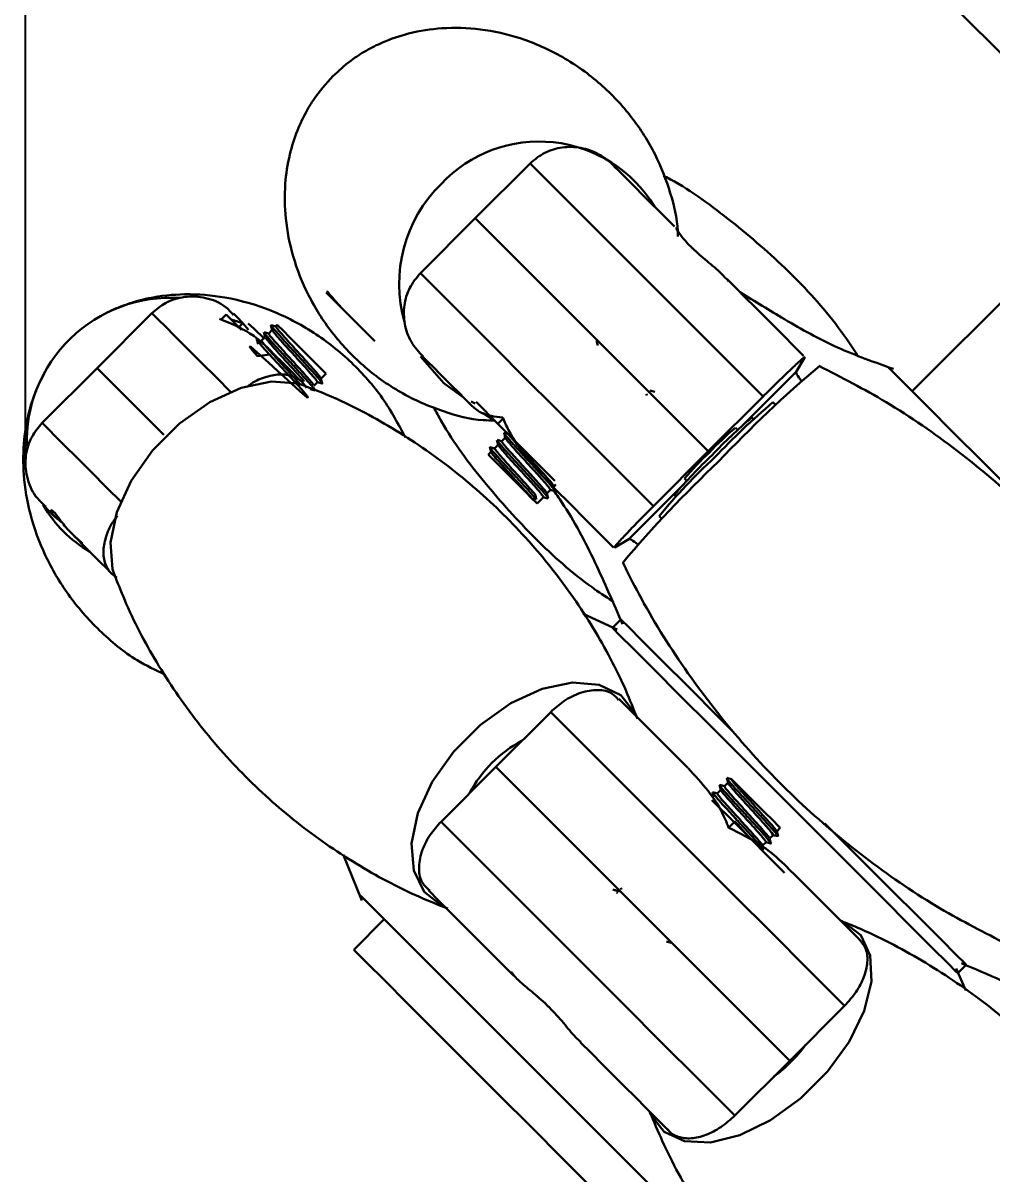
# Model space of a CAD drawing. Header units: millimetres. Extents: x 786 to 1380, y -734 to -314.
# Drawn here: x 1145.87 to 1162.74, y -470.93 to -450.9 of the extents above; entities that cross this region are included whole.
import ezdxf

# ---------------------------------------------------------------- set-up
doc = ezdxf.new("R2010")
doc.units = ezdxf.units.MM
doc.header["$PDSIZE"] = -1
doc.layers.add('粗实线层', color=7, linetype='Continuous', lineweight=15)
doc.dimstyles.new('ISO-25', dxfattribs={"dimtxt": 2.5, "dimasz": 2.5, "dimexe": 1.25, "dimexo": 0.625, "dimtad": 1, "dimtxsty": 'Standard', "dimcen": 2.5, "dimadec": 0, "dimazin": 0, "dimtfac": 1, "dimtmove": 0, "dimatfit": 3, "dimfxl": 1, "dimarcsym": 0})

# ---------------------------------------------------------------- blocks, each defined once
blk = doc.blocks.new('*D130')
at = {"color": 0, "lineweight": -2, "transparency": 16777216}
for p, q in [((1145.915, -458.612), (1145.915, -342.532)), ((1246.277, -506.307), (1246.277, -342.532)), ((1149.995, -344.532), (1242.197, -344.532))]:
    blk.add_line(p, q, dxfattribs=at)
at = {"color": 0, "transparency": 16777216}
for points in [[(1149.995, -343.852), (1149.995, -345.212), (1145.915, -344.532)], [(1242.197, -343.852), (1242.197, -345.212), (1246.277, -344.532)]]:
    blk.add_solid(points, dxfattribs=at)
at = {"layer": 'Defpoints', "color": 0, "transparency": 16777216}
for p in [(1246.277, -344.532), (1145.915, -458.612), (1246.277, -506.307)]:
    blk.add_point(p, dxfattribs=at)
at = {"color": 0, "transparency": 16777216, "insert": (1196.096, -340.966), "char_height": 3.5, "attachment_point": 5}
blk.add_mtext('200,72', dxfattribs=at)

msp = doc.modelspace()

# ---------------------------------------------------------------- linework, layer by layer
at = {"layer": '粗实线层', "color": 7, "linetype": 'Continuous', "lineweight": 30}
for p, q in [((1156.9151, -445.4542), (1173.1786, -461.7177)), ((1154.699, -453.3493), (1153.7442, -454.3041)), ((1153.7442, -454.3041), (1152.7894, -455.2589)), ((1164.1807, -454.4875), (1161.3522, -457.316)), ((1151.4285, -455.8775), (1151.9947, -456.4437)), ((1147.1594, -456.9117), (1148.1142, -455.9569)), ((1149.4092, -455.9795), (1149.3308, -456.0578)), ((1149.6775, -456.2478), (1149.4092, -455.9795)), ((1149.6995, -456.1281), (1149.4959, -456.0662)), ((1149.6995, -456.1281), (1149.6286, -456.1989)), ((1149.7948, -456.2444), (1149.6995, -456.1281)), ((1150.2104, -456.2482), (1150.1487, -456.3099)), ((1150.2977, -456.1609), (1150.2724, -456.1862)), ((1150.0866, -456.3719), (1150.0249, -456.4337)), ((1159.3311, -456.9764), (1159.4773, -456.7345)), ((1147.1594, -456.9117), (1146.2046, -457.8665)), ((1151.0598, -457.0958), (1151.1462, -457.0094)), ((1150.9361, -457.2196), (1150.9978, -457.1578)), ((1156.7324, -457.3899), (1156.7248, -457.3613)), ((1157.8018, -458.3617), (1158.7567, -457.4069)), ((1153.758, -457.4999), (1154.14, -457.8819)), ((1153.8822, -457.6961), (1154.0821, -457.8253)), ((1158.9789, -457.5589), (1158.9283, -457.5083)), ((1154.14, -457.8819), (1154.2304, -457.7916)), ((1154.14, -457.8819), (1155.1316, -458.8735)), ((1158.5905, -457.8069), (1158.5571, -457.7735)), ((1158.3137, -457.9897), (1158.2743, -457.9503)), ((1154.1437, -458.2488), (1154.0819, -458.3106)), ((1154.2674, -458.1251), (1154.2057, -458.1868)), ((1154.0199, -458.3725), (1153.9717, -458.4207)), ((1157.8018, -458.3617), (1156.847, -459.3166)), ((1157.8204, -458.3803), (1157.8018, -458.3617)), ((1157.3904, -458.8342), (1157.4298, -458.8736)), ((1154.9931, -459.0964), (1155.0549, -459.0347)), ((1155.1169, -458.9727), (1155.1472, -458.9424)), ((1154.8051, -459.1928), (1154.7324, -459.1814)), ((1154.8051, -459.1928), (1154.7936, -459.1202)), ((1154.8203, -459.2693), (1154.9311, -459.1584)), ((1157.2136, -459.117), (1157.247, -459.1504)), ((1156.9484, -459.4882), (1156.999, -459.5388)), ((1156.4165, -459.891), (1156.1745, -460.0372)), ((1156.2148, -461.4637), (1155.6234, -461.1893)), ((1156.2816, -461.2906), (1156.1345, -461.4377)), ((1154.1034, -463.8557), (1155.0582, -462.9009)), ((1154.1034, -463.8557), (1153.1486, -464.8105)), ((1158.1232, -464.0476), (1158.2068, -464.07)), ((1158.1232, -464.0476), (1158.1456, -464.1313)), ((1158.0204, -464.2562), (1157.9586, -464.3179)), ((1158.1449, -464.1316), (1158.0824, -464.1942)), ((1158.2504, -464.8207), (1157.8631, -464.4335)), ((1158.2504, -464.8207), (1158.1557, -464.9154)), ((1159.1298, -465.7001), (1158.2504, -464.8207)), ((1158.8698, -465.1038), (1158.9316, -465.042)), ((1158.9936, -464.98), (1159.0552, -464.9184)), ((1158.7333, -465.3037), (1158.7655, -465.3122)), ((1158.7461, -465.2275), (1158.8078, -465.1658)), ((1151.4475, -465.3785), (1151.7716, -466.1831)), ((1156.227, -466.0495), (1156.2009, -466.0426)), ((1156.281, -465.9626), (1156.2886, -465.9912)), ((1152.1599, -466.5083), (1151.6295, -467.0387)), ((1162.1449, -467.4481), (1162.292, -467.301)), ((1162.2877, -467.747), (1162.1188, -467.3678)), ((1159.2191, -468.9714), (1160.174, -468.0166)), ((1158.2643, -469.9263), (1159.2191, -468.9714))]:
    msp.add_line(p, q, dxfattribs=at)
at = {"layer": '粗实线层', "color": 8, "linetype": 'Continuous', "lineweight": 30}
for p, q in [((1159.3311, -456.9764), (1158.3913, -457.9162)), ((1157.3563, -458.9513), (1156.4165, -459.891))]:
    msp.add_line(p, q, dxfattribs=at)
at = {"layer": '粗实线层', "color": 7, "linetype": 'Continuous', "lineweight": 30, "flags": 128}
for points in [[(1158.7567, -457.4069), (1158.1666, -456.8168), (1157.5954, -456.2457), (1157.0457, -455.6959), (1156.5198, -455.17), (1156.02, -454.6703), (1155.5486, -454.1989), (1155.1076, -453.7579), (1154.699, -453.3493)], [(1157.2114, -454.4474), (1157.069, -454.305), (1156.9293, -454.1654), (1156.7925, -454.0285), (1156.6584, -453.8945), (1156.5273, -453.7633), (1156.3991, -453.6352), (1156.274, -453.51), (1156.1519, -453.3879)], [(1157.8018, -458.3617), (1157.2118, -457.7717), (1156.6406, -457.2005), (1156.0908, -456.6508), (1155.5649, -456.1248), (1155.0652, -455.6251), (1154.5938, -455.1537), (1154.1528, -454.7127), (1153.7442, -454.3041)], [(1157.8018, -458.3617), (1157.2118, -457.7717), (1156.6406, -457.2005), (1156.0908, -456.6508), (1155.5649, -456.1248), (1155.0652, -455.6251), (1154.5938, -455.1537), (1154.1528, -454.7127), (1153.7442, -454.3041)], [(1156.847, -459.3166), (1156.2569, -458.7265), (1155.6858, -458.1553), (1155.136, -457.6056), (1154.6101, -457.0797), (1154.1104, -456.5799), (1153.639, -456.1085), (1153.198, -455.6675), (1152.7894, -455.2589)], [(1159.4609, -456.6969), (1159.2882, -456.5242), (1159.1172, -456.3532), (1158.948, -456.184), (1158.7807, -456.0167), (1158.6153, -455.8513), (1158.4519, -455.6879), (1158.2906, -455.5266), (1158.1315, -455.3675)], [(1151.1462, -455.5952), (1151.1467, -455.5957), (1151.1874, -455.6364), (1151.2863, -455.7353), (1151.4285, -455.8775)], [(1149.6871, -456.1155), (1149.6593, -456.0878), (1149.6342, -456.0626), (1149.6117, -456.0401), (1149.5918, -456.0202), (1149.5745, -456.0029), (1149.5599, -455.9883), (1149.5478, -455.9763), (1149.5385, -455.9669)], [(1149.7884, -456.1377), (1149.8915, -456.2214), (1150.0777, -456.4031)], [(1151.1462, -457.0094), (1151.1438, -457.0071), (1151.0946, -456.9578), (1150.9887, -456.8519), (1150.8421, -456.7053), (1150.6773, -456.5405), (1150.5192, -456.3824), (1150.392, -456.2552), (1150.3151, -456.1783), (1150.2977, -456.1609)], [(1150.1632, -456.6747), (1149.9547, -456.7046), (1149.8634, -456.6), (1149.8199, -456.5432), (1149.8297, -456.5398), (1149.8924, -456.5891), (1150.0015, -456.685), (1150.1458, -456.816), (1150.3097, -456.9665), (1150.4755, -457.119), (1150.6249, -457.2552), (1150.7418, -457.3588), (1150.8139, -457.4176), (1150.8339, -457.4243), (1150.8003, -457.3774), (1150.7175, -457.2813), (1150.5956, -457.146), (1150.4489, -456.986), (1150.2952, -456.819), (1150.1525, -456.663), (1150.0376, -456.5348), (1149.9641, -456.448), (1149.9641, -456.448)], [(1150.7254, -457.1538), (1150.6458, -457.0742), (1150.5687, -456.9971), (1150.4942, -456.9227), (1150.4224, -456.8508), (1150.3532, -456.7816), (1150.2866, -456.715), (1150.2227, -456.6511), (1150.1615, -456.5899)], [(1153.5391, -457.4228), (1153.1952, -457.1776), (1152.7891, -456.7125)], [(1152.8164, -456.7002), (1152.9178, -456.8016), (1153.0214, -456.9052), (1153.1271, -457.0109), (1153.2349, -457.1187), (1153.3447, -457.2285), (1153.4566, -457.3403), (1153.5704, -457.4542), (1153.6862, -457.57)], [(1147.1594, -456.9117), (1147.195, -456.9473), (1147.2734, -457.0257), (1147.3941, -457.1464), (1147.5567, -457.309), (1147.7605, -457.5128), (1148.0046, -457.7569), (1148.2878, -458.0401), (1148.3227, -458.075)], [(1148.3227, -458.075), (1148.2878, -458.0401), (1148.0046, -457.7569), (1147.7605, -457.5128), (1147.5567, -457.309), (1147.3941, -457.1464), (1147.2734, -457.0257), (1147.195, -456.9473), (1147.1594, -456.9117)], [(1166.6768, -462.6405), (1166.6519, -462.6156), (1166.5115, -462.4753), (1166.2531, -462.2168), (1165.8878, -461.8515), (1165.4316, -461.3954), (1164.9046, -460.8684), (1164.3298, -460.2935), (1163.7321, -459.6958), (1163.1379, -459.1016), (1162.573, -458.5367), (1162.0621, -458.0259), (1161.6277, -457.5914), (1161.2885, -457.2522), (1161.0596, -457.0233), (1160.9508, -456.9145), (1160.9421, -456.9058)], [(1150.7776, -457.2196), (1150.6628, -457.1827), (1150.1951, -457.1449), (1149.6682, -457.2556), (1149.1212, -457.5069), (1148.5947, -457.8798), (1148.1275, -458.347), (1147.7546, -458.8735), (1147.5033, -459.4205), (1147.3925, -459.9474), (1147.4304, -460.415), (1147.4678, -460.5312)], [(1153.7406, -457.5265), (1153.7289, -457.5211), (1153.6718, -457.494)], [(1153.9717, -458.4207), (1153.9753, -458.4243), (1154.0284, -458.4774), (1154.1375, -458.5865), (1154.2859, -458.7349), (1154.4511, -458.9001), (1154.6078, -459.0568), (1154.7324, -459.1814)], [(1155.0668, -458.9506), (1155.1981, -459.0818), (1155.3306, -459.2144), (1155.4645, -459.3482), (1155.5996, -459.4834), (1155.7359, -459.6197), (1155.8734, -459.7572), (1156.0121, -459.8959), (1156.1519, -460.0357)], [(1146.2154, -459.2916), (1146.228, -459.3042), (1146.2449, -459.3211), (1146.2659, -459.3421), (1146.2911, -459.3673), (1146.3205, -459.3967), (1146.3541, -459.4303), (1146.3918, -459.468), (1146.4336, -459.5098)], [(1154.7324, -459.1814), (1154.8057, -459.2547), (1154.8203, -459.2693)], [(1146.762, -459.8382), (1146.8294, -459.9056), (1146.9005, -459.9767), (1146.9752, -460.0514), (1147.0536, -460.1298), (1147.1356, -460.2118), (1147.2211, -460.2973), (1147.3101, -460.3863), (1147.4026, -460.4788)], [(1158.2476, -463.2566), (1157.9909, -462.9999), (1157.4555, -462.4645), (1157.0001, -462.0091), (1156.6446, -461.6537), (1156.4047, -461.4137), (1156.2907, -461.2997), (1156.2816, -461.2906)], [(1156.1345, -461.4377), (1156.1436, -461.4468), (1156.2576, -461.5608), (1156.4976, -461.8007), (1156.853, -462.1562), (1157.3084, -462.6116), (1157.8438, -463.147), (1158.4359, -463.739), (1159.0587, -464.3619), (1159.685, -464.9882), (1160.2876, -465.5908), (1160.8399, -466.1431), (1161.318, -466.6212), (1161.7008, -467.004), (1161.9717, -467.2749), (1162.1189, -467.4221), (1162.1449, -467.4481)], [(1153.2575, -466.3202), (1153.172, -466.2829), (1152.8561, -466.0308), (1152.6724, -465.6571), (1152.6346, -465.1895), (1152.7454, -464.6626), (1152.9966, -464.1156), (1153.3696, -463.589), (1153.8367, -463.1219), (1154.3633, -462.7489), (1154.9103, -462.4977), (1155.4372, -462.3869), (1155.9048, -462.4247), (1156.2785, -462.6084), (1156.5306, -462.9243), (1156.5677, -463.0094)], [(1157.4444, -463.8728), (1157.2929, -463.7213), (1157.1417, -463.5701), (1156.991, -463.4194), (1156.8407, -463.2691), (1156.6909, -463.1193), (1156.5416, -462.97), (1156.3929, -462.8214), (1156.2449, -462.6733)], [(1155.0582, -462.9009), (1155.6838, -463.5264), (1156.3189, -464.1616), (1156.9609, -464.8035), (1157.6069, -465.4495), (1158.254, -466.0967), (1158.8995, -466.7421), (1159.5404, -467.383), (1160.174, -468.0166)], [(1154.1034, -463.8557), (1154.7289, -464.4812), (1155.3641, -465.1164), (1156.0061, -465.7584), (1156.6521, -466.4044), (1157.2992, -467.0515), (1157.9447, -467.6969), (1158.5856, -468.3379), (1159.2191, -468.9714)], [(1154.1034, -463.8557), (1154.7289, -464.4812), (1155.3641, -465.1164), (1156.0061, -465.7584), (1156.6521, -466.4044), (1157.2992, -467.0515), (1157.9447, -467.6969), (1158.5856, -468.3379), (1159.2191, -468.9714)], [(1159.0552, -464.9184), (1159.055, -464.9182), (1159.0184, -464.8816), (1158.9227, -464.7859), (1158.7827, -464.6459), (1158.6195, -464.4827), (1158.4581, -464.3213), (1158.3229, -464.1862), (1158.2347, -464.0979), (1158.2067, -464.0699)], [(1153.1486, -464.8105), (1153.7741, -465.4361), (1154.4093, -466.0712), (1155.0512, -466.7132), (1155.6972, -467.3592), (1156.3444, -468.0063), (1156.9898, -468.6518), (1157.6307, -469.2927), (1158.2643, -469.9263)], [(1162.292, -467.301), (1162.266, -467.275), (1162.1188, -467.1279), (1161.8479, -466.8569), (1161.4651, -466.4741), (1160.987, -465.996), (1160.4346, -465.4437), (1159.8321, -464.8411), (1159.828, -464.837)], [(1160.4381, -466.8665), (1160.2827, -466.7112), (1160.1269, -466.5553), (1159.9705, -466.3989), (1159.8137, -466.2421), (1159.6566, -466.085), (1159.4991, -465.9275), (1159.3413, -465.7697), (1159.1833, -465.6117)], [(1151.7497, -466.0982), (1151.7584, -466.1069), (1151.8672, -466.2157), (1152.0961, -466.4446), (1152.4353, -466.7838), (1152.8698, -467.2182), (1153.3806, -467.7291), (1153.9455, -468.294), (1154.5397, -468.8882)], [(1152.928, -466.0042), (1153.1115, -466.1877), (1153.296, -466.3721), (1153.4813, -466.5574), (1153.6673, -466.7435), (1153.8541, -466.9303), (1154.0415, -467.1177), (1154.2294, -467.3056), (1154.4178, -467.4939)], [(1160.1212, -466.5385), (1160.163, -466.5566), (1160.4585, -466.7884), (1160.6222, -467.1422), (1160.642, -467.5917), (1160.5163, -468.1037), (1160.2545, -468.6401), (1159.876, -469.1612), (1159.4089, -469.6283), (1158.8878, -470.0068), (1158.3514, -470.2686), (1157.8394, -470.3943), (1157.3899, -470.3745), (1157.0361, -470.2108), (1156.8043, -469.9153), (1156.7866, -469.8744)], [(1151.6295, -467.0387), (1151.6813, -467.0905), (1151.862, -467.2711), (1152.1625, -467.5717), (1152.5668, -467.9759), (1153.053, -468.4621), (1153.5949, -469.0041), (1154.1634, -469.5726), (1154.7277, -470.1369), (1155.2575, -470.6667), (1155.7241, -471.1333), (1156.1025, -471.5117), (1156.3722, -471.7814), (1156.5187, -471.9279), (1156.5439, -471.9531)], [(1155.5738, -468.65), (1155.7662, -468.8424), (1155.9584, -469.0346), (1156.1503, -469.2264), (1156.3417, -469.4179), (1156.5327, -469.6089), (1156.7231, -469.7992), (1156.9128, -469.989), (1157.1017, -470.1779)], [(1154.5397, -468.8882), (1155.1374, -469.4859), (1155.7122, -470.0607), (1156.2393, -470.5878), (1156.6954, -471.0439), (1157.0607, -471.4092), (1157.3192, -471.6676), (1157.4595, -471.808), (1157.4844, -471.8329)]]:
    msp.add_lwpolyline(points, dxfattribs=at)
at = {"layer": '粗实线层', "color": 8, "linetype": 'Continuous', "lineweight": 30, "flags": 128}
for points in [[(1148.1142, -455.9569), (1148.1498, -455.9925), (1148.2282, -456.0708), (1148.3489, -456.1916), (1148.5116, -456.3542), (1148.7154, -456.558), (1148.9594, -456.8021), (1149.2427, -457.0853), (1149.4831, -457.3258)], [(1146.2046, -457.8665), (1146.2402, -457.9021), (1146.3185, -457.9805), (1146.4393, -458.1012), (1146.6019, -458.2639), (1146.8057, -458.4677), (1147.0498, -458.7117), (1147.333, -458.995), (1147.5735, -459.2354)]]:
    msp.add_lwpolyline(points, dxfattribs=at)
at = {"layer": '粗实线层', "color": 7, "linetype": 'Continuous', "lineweight": 30}
for centre, radius, start, end in [((1154.8584, -455.3106), 2.3422, 31.15034, 136.86453), ((1154.8599, -455.4487), 2.4398, 134.52077, 195.76902), ((1148.4467, -458.1997), 2.5121, 86.46989, 181.80902), ((1173.9087, -473.5795), 21.9062, 130.29492, 136.64456), ((1166.5663, -466.5877), 11.8648, 130.07211, 136.83916), ((1164.276, -464.5001), 8.8291, 130.37058, 136.54078), ((1162.0377, -462.3768), 5.8101, 130.37105, 136.53968), ((1164.4105, -465.5938), 9.6416, 132.3794, 140.70933), ((1163.9421, -464.8376), 8.8316, 133.46014, 139.62852), ((1161.8188, -462.5994), 5.8127, 133.46148, 139.62733), ((1173.0169, -474.466), 21.9025, 133.35504, 139.70574), ((1148.1027, -458.2309), 2.1598, 209.82661, 240.17339), ((1155.5936, -465.3459), 2.2042, 117.96568, 152.03455), ((1157.5251, -467.2774), 2.427, 305.78307, 324.21693)]:
    msp.add_arc(centre, radius, start, end, dxfattribs=at)
for points, knots in [([(1157.2703, -454.6198), (1157.2701, -454.5891), (1157.2687, -454.3302), (1157.1476, -453.8439), (1156.8911, -453.1706), (1156.4797, -452.5258), (1155.9385, -451.9488), (1155.2818, -451.4782), (1154.5689, -451.159), (1153.8548, -450.9969), (1153.1999, -450.9748), (1152.6275, -451.0624), (1152.184, -451.2106), (1151.8469, -451.3794), (1151.5514, -451.5679), (1151.3689, -451.735), (1151.2678, -451.8277)], [0, 0, 0, 0, 0.0113428, 0.095612, 0.1876848, 0.2851789, 0.3861787, 0.4891797, 0.5925717, 0.682263, 0.7645891, 0.8346213, 0.8895401, 0.9243566, 0.9580552, 1, 1, 1, 1]), ([(1151.2678, -451.8277), (1151.149, -451.9604), (1150.9786, -452.1507), (1150.7821, -452.4751), (1150.6299, -452.7953), (1150.4966, -453.2264), (1150.4198, -453.7412), (1150.4311, -454.3388), (1150.5603, -454.9928), (1150.8268, -455.6644), (1151.2352, -456.3098), (1151.7773, -456.886), (1152.4334, -457.3593), (1153.148, -457.6688), (1153.7075, -457.821), (1154.0162, -457.8245), (1154.0821, -457.8253)], [0, 0, 0, 0, 0.0542191, 0.0777174, 0.1204416, 0.1706144, 0.2327398, 0.3065268, 0.3905803, 0.4824176, 0.5796624, 0.6804042, 0.7831416, 0.8862694, 0.975732, 1, 1, 1, 1]), ([(1154.699, -453.3493), (1154.7819, -453.2809), (1154.9477, -453.1443), (1155.2626, -453.0548), (1155.5913, -453.062), (1155.9115, -453.1804), (1156.1089, -453.329), (1156.1892, -453.4307), (1156.1959, -453.4392)], [0, 0, 0, 0, 0.1858027, 0.3714309, 0.56192628, 0.76429216, 0.98036756, 1, 1, 1, 1]), ([(1160.4021, -456.6873), (1160.2759, -456.5024), (1159.9047, -455.9586), (1159.1492, -455.1503), (1158.1589, -454.3028), (1157.435, -453.7744), (1157.0376, -453.5724), (1157.0202, -453.5635)], [0, 0, 0, 0, 0.1450216, 0.4264052, 0.7076385, 0.9872024, 1, 1, 1, 1]), ([(1158.1514, -455.4002), (1158.1125, -455.3563), (1158.0013, -455.2308), (1157.7665, -455.0446), (1157.5899, -454.8895), (1157.437, -454.7396), (1157.3186, -454.6046), (1157.2455, -454.4765), (1157.2342, -454.4792), (1157.2302, -454.4802)], [0, 0, 0, 0, 0.0960181, 0.2743267, 0.4699527, 0.5027088, 0.6971831, 0.8914485, 1, 1, 1, 1]), ([(1152.7894, -455.2589), (1152.7211, -455.3418), (1152.5845, -455.5075), (1152.4946, -455.8228), (1152.5034, -456.1497), (1152.612, -456.4684), (1152.7621, -456.6324), (1152.8366, -456.7137)], [0, 0, 0, 0, 0.1928552, 0.3855259, 0.5832528, 0.7932964, 1, 1, 1, 1]), ([(1152.5297, -458.1222), (1152.4049, -457.8895), (1152.15, -457.4144), (1151.6028, -456.7972), (1150.9473, -456.2752), (1150.2002, -455.8879), (1149.4362, -455.6676), (1148.7174, -455.6078), (1148.1182, -455.6683), (1147.6504, -455.8049), (1147.3581, -455.9283), (1147.2213, -456.0125), (1147.1893, -456.0322)], [0, 0, 0, 0, 0.1258773, 0.2570761, 0.3904952, 0.5242741, 0.6568669, 0.7682713, 0.8653467, 0.9361131, 0.9850606, 1, 1, 1, 1]), ([(1149.5383, -455.9897), (1149.4913, -455.938), (1149.3611, -455.7948), (1149.0581, -455.6747), (1148.6942, -455.6523), (1148.3588, -455.7524), (1148.1912, -455.8925), (1148.1142, -455.9569)], [0, 0, 0, 0, 0.1347764, 0.3730678, 0.6033871, 0.8178748, 1, 1, 1, 1]), ([(1151.1719, -455.5761), (1151.1715, -455.576), (1151.1659, -455.5751), (1151.2001, -455.6185), (1151.2739, -455.7055), (1151.361, -455.8028), (1151.4158, -455.8634), (1151.4285, -455.8775)], [0, 0, 0, 0, 0.01959, 0.3163892, 0.6131921, 0.9099857, 1, 1, 1, 1]), ([(1161.027, -456.9277), (1160.6972, -456.8115), (1160.038, -456.579), (1159.1653, -456.092), (1158.6145, -455.7529), (1158.3605, -455.5966)], [0, 0, 0, 0, 0.3504088, 0.7004966, 1, 1, 1, 1]), ([(1149.2947, -456.0547), (1149.5028, -456.1412), (1149.8448, -456.2833), (1150.1002, -456.5316), (1150.2002, -456.6288)], [0, 0, 0, 0, 0.6086163, 1, 1, 1, 1]), ([(1150.0648, -456.2901), (1150.0686, -456.3043), (1150.0762, -456.3326), (1150.0837, -456.361), (1150.0875, -456.3751)], [0, 0, 0, 0, 0.5000945, 1, 1, 1, 1]), ([(1150.1494, -456.3091), (1150.1361, -456.3056), (1150.1086, -456.2983), (1150.0811, -456.2909), (1150.0669, -456.2871)], [0, 0, 0, 0, 0.48485, 1, 1, 1, 1]), ([(1151.0738, -457.1754), (1151.0768, -457.1773), (1151.0919, -457.1869), (1151.0653, -457.1503), (1150.9944, -457.0661), (1150.8767, -456.935), (1150.7314, -456.7765), (1150.5745, -456.6062), (1150.425, -456.4435), (1150.2997, -456.3048), (1150.2168, -456.2086), (1150.1805, -456.1612), (1150.1941, -456.1682), (1150.1988, -456.1705)], [0, 0, 0, 0, 0.0255526, 0.1279017, 0.2302781, 0.3327296, 0.4353008, 0.5379215, 0.6404166, 0.7428223, 0.8451779, 0.9475321, 1, 1, 1, 1]), ([(1150.1883, -456.1654), (1150.1921, -456.1795), (1150.1997, -456.2079), (1150.2072, -456.2362), (1150.211, -456.2504)], [0, 0, 0, 0, 0.50007412, 1, 1, 1, 1]), ([(1150.2732, -456.1854), (1150.2601, -456.1819), (1150.2329, -456.1747), (1150.2056, -456.1674), (1150.1914, -456.1636)], [0, 0, 0, 0, 0.4797663, 1, 1, 1, 1]), ([(1150.9918, -457.1518), (1150.9941, -457.1518), (1151.0009, -457.152), (1150.9601, -457.1002), (1150.8781, -457.0048), (1150.7878, -456.9043), (1150.6896, -456.7959), (1150.5835, -456.6796), (1150.4486, -456.5314), (1150.3311, -456.4006), (1150.2497, -456.3059), (1150.2098, -456.2558), (1150.2147, -456.255), (1150.2158, -456.2548)], [0, 0, 0, 0, 0.054814, 0.164744, 0.2746733, 0.3846025, 0.4179467, 0.5278743, 0.6378043, 0.7477339, 0.8576633, 0.9675947, 1, 1, 1, 1]), ([(1151.0547, -457.0889), (1151.0556, -457.0887), (1151.0602, -457.0877), (1151.0205, -457.0381), (1150.9395, -456.9438), (1150.849, -456.843), (1150.7508, -456.7347), (1150.6448, -456.6184), (1150.5098, -456.4702), (1150.3925, -456.3396), (1150.3102, -456.244), (1150.2694, -456.192), (1150.2762, -456.1922), (1150.2784, -456.1922)], [0, 0, 0, 0, 0.027517, 0.1379687, 0.2484207, 0.358873, 0.3923695, 0.5028195, 0.6132695, 0.7237225, 0.8341731, 0.9446241, 1, 1, 1, 1]), ([(1149.9447, -456.4175), (1149.9429, -456.415), (1149.9384, -456.4087), (1149.9446, -456.4132), (1149.9484, -456.4159)], [0, 0, 0, 0, 0.40067648, 1, 1, 1, 1]), ([(1149.9409, -456.4134), (1149.9447, -456.4275), (1149.9523, -456.4558), (1149.9598, -456.4841), (1149.9636, -456.4983)], [0, 0, 0, 0, 0.5000475, 1, 1, 1, 1]), ([(1150.7067, -457.2092), (1150.7019, -457.2036), (1150.6712, -457.1676), (1150.5803, -457.0671), (1150.4484, -456.9218), (1150.3098, -456.7699), (1150.1845, -456.6314), (1150.088, -456.5216), (1150.0291, -456.45), (1150.0282, -456.4408), (1150.0277, -456.4365)], [0, 0, 0, 0, 0.026169, 0.1680348, 0.3098998, 0.4517648, 0.5936296, 0.7354981, 0.8773637, 1, 1, 1, 1]), ([(1150.9513, -457.2951), (1150.9522, -457.294), (1150.9553, -457.2905), (1150.9027, -457.227), (1150.8034, -457.1144), (1150.6667, -456.9645), (1150.5126, -456.797), (1150.3582, -456.6294), (1150.221, -456.4789), (1150.1212, -456.3658), (1150.0685, -456.3023), (1150.0709, -456.2984), (1150.0716, -456.2973)], [0, 0, 0, 0, 0.052173, 0.1648295, 0.2773724, 0.3898503, 0.5023133, 0.6148155, 0.7274089, 0.8401388, 0.9528797, 1, 1, 1, 1]), ([(1150.7673, -457.1445), (1150.7612, -457.1375), (1150.7287, -457.0994), (1150.6636, -457.0275), (1150.5661, -456.9199), (1150.4597, -456.8033), (1150.3249, -456.6552), (1150.2073, -456.5243), (1150.1262, -456.4299), (1150.0865, -456.3803), (1150.0909, -456.3792), (1150.0917, -456.379)], [0, 0, 0, 0, 0.03380867, 0.18152604, 0.22633255, 0.3740452, 0.52176271, 0.66948021, 0.81720071, 0.96491846, 1, 1, 1, 1]), ([(1150.9301, -457.2125), (1150.9298, -457.2094), (1150.929, -457.2013), (1150.8741, -457.1347), (1150.7802, -457.0277), (1150.6572, -456.8915), (1150.5211, -456.7423), (1150.386, -456.5939), (1150.2688, -456.4633), (1150.1865, -456.3677), (1150.1456, -456.3158), (1150.1524, -456.3159), (1150.1547, -456.316)], [0, 0, 0, 0, 0.06995469, 0.17978658, 0.28961838, 0.39577639, 0.50560978, 0.61544077, 0.72527429, 0.83510553, 0.94493693, 1, 1, 1, 1]), ([(1155.8544, -456.435), (1155.8582, -456.4492), (1155.8658, -456.4776), (1155.8734, -456.5059), (1155.8771, -456.5201)], [0, 0, 0, 0, 0.5000964, 1, 1, 1, 1]), ([(1159.4773, -456.7345), (1159.4806, -456.7261), (1159.4874, -456.7093), (1159.3807, -456.8018), (1159.2025, -456.969), (1158.9819, -457.1829), (1158.8275, -457.3364), (1158.7567, -457.4069)], [0, 0, 0, 0, 0.215775, 0.4317613, 0.6405165, 0.8349276, 1, 1, 1, 1]), ([(1166.3492, -463.4856), (1166.2583, -463.3032), (1165.9401, -462.6645), (1165.2906, -461.6249), (1164.3596, -460.4144), (1163.3083, -459.3134), (1162.1533, -458.3368), (1160.9621, -457.5087), (1160.1228, -457.0768), (1159.7291, -456.8742)], [0, 0, 0, 0, 0.0641841, 0.2246632, 0.3849908, 0.5444277, 0.7029904, 0.8606941, 1, 1, 1, 1]), ([(1146.2602, -456.9723), (1146.2091, -457.0691), (1146.0893, -457.2958), (1145.962, -457.6926), (1145.8726, -458.1972), (1145.8697, -458.8041), (1145.9858, -459.4837), (1146.244, -460.1909), (1146.6473, -460.8792), (1147.1904, -461.4977), (1147.762, -461.9719), (1148.1775, -462.1702), (1148.3407, -462.248)], [0, 0, 0, 0, 0.0453558, 0.1062267, 0.1854901, 0.2826945, 0.3945628, 0.5165423, 0.6451206, 0.7778209, 0.9127652, 1, 1, 1, 1]), ([(1149.794, -457.2202), (1149.7992, -457.2159), (1149.8861, -457.1447), (1150.0798, -457.0668), (1150.3451, -457.0081), (1150.5874, -457.0467), (1150.7339, -457.1463), (1150.7901, -457.2322), (1150.8044, -457.254)], [0, 0, 0, 0, 0.0135574, 0.22441, 0.4407965, 0.6706606, 0.9161013, 1, 1, 1, 1]), ([(1151.0817, -457.1779), (1151.0779, -457.1637), (1151.0704, -457.1354), (1151.0628, -457.107), (1151.059, -457.0928)], [0, 0, 0, 0, 0.5000546, 1, 1, 1, 1]), ([(1159.4252, -457.1387), (1159.3927, -457.0961), (1159.3308, -457.0148), (1159.331, -456.9888), (1159.3311, -456.9764)], [0, 0, 0, 0, 0.5238293, 1, 1, 1, 1]), ([(1156.5678, -463.0213), (1156.5025, -462.8546), (1156.291, -462.3145), (1155.8148, -461.4233), (1155.1006, -460.3892), (1154.25, -459.4403), (1153.2894, -458.6021), (1152.2441, -457.9007), (1151.3878, -457.459), (1150.8891, -457.2661), (1150.7659, -457.2185)], [0, 0, 0, 0, 0.0651017, 0.21095, 0.3589039, 0.507959, 0.6570902, 0.8053737, 0.9519146, 1, 1, 1, 1]), ([(1150.8733, -457.2823), (1150.8864, -457.2858), (1150.9136, -457.2931), (1150.9409, -457.3003), (1150.955, -457.3041)], [0, 0, 0, 0, 0.4800469, 1, 1, 1, 1]), ([(1150.997, -457.1586), (1151.0103, -457.1621), (1151.0378, -457.1694), (1151.0652, -457.1768), (1151.0794, -457.1806)], [0, 0, 0, 0, 0.48364115, 1, 1, 1, 1]), ([(1156.7865, -457.3031), (1156.7997, -457.3066), (1156.827, -457.3138), (1156.8544, -457.3211), (1156.8685, -457.3249)], [0, 0, 0, 0, 0.4821128, 1, 1, 1, 1]), ([(1153.0202, -457.5885), (1153.0657, -457.6745), (1153.3111, -458.1386), (1153.8958, -458.9193), (1154.7717, -459.8868), (1155.5296, -460.573), (1156.0095, -460.8876), (1156.1267, -460.9645)], [0, 0, 0, 0, 0.0638594, 0.3445283, 0.6267237, 0.9087681, 1, 1, 1, 1]), ([(1154.2224, -457.7747), (1154.0839, -457.7578), (1153.8565, -457.7302), (1153.7202, -457.601), (1153.6669, -457.5505)], [0, 0, 0, 0, 0.6088206, 1, 1, 1, 1]), ([(1146.2704, -459.3241), (1146.2066, -459.2669), (1146.0506, -459.127), (1145.9218, -458.8109), (1145.9002, -458.4464), (1146.0001, -458.1111), (1146.1402, -457.9435), (1146.2046, -457.8665)], [0, 0, 0, 0, 0.1603534, 0.3916019, 0.6151108, 0.8232602, 1, 1, 1, 1]), ([(1155.0685, -458.9521), (1154.7892, -458.6526), (1154.4539, -458.293), (1154.2556, -457.8488), (1154.2224, -457.7746)], [0, 0, 0, 0, 0.8329059, 1, 1, 1, 1]), ([(1154.2455, -458.0428), (1154.2493, -458.057), (1154.2568, -458.0853), (1154.2644, -458.1137), (1154.2682, -458.1279)], [0, 0, 0, 0, 0.5000713, 1, 1, 1, 1]), ([(1154.254, -458.0457), (1154.25, -458.0451), (1154.2409, -458.0437), (1154.2897, -458.1047), (1154.3842, -458.2124), (1154.5168, -458.3584), (1154.6698, -458.5246), (1154.8255, -458.6936), (1154.966, -458.8475), (1155.0717, -458.9665), (1155.1317, -459.038), (1155.1321, -459.0454), (1155.1322, -459.0481)], [0, 0, 0, 0, 0.079606, 0.1866239, 0.2936374, 0.4006956, 0.5078484, 0.6151327, 0.7223852, 0.8295115, 0.9365558, 1, 1, 1, 1]), ([(1154.3168, -458.0587), (1154.3081, -458.0564), (1154.2853, -458.0503), (1154.2624, -458.0442), (1154.2482, -458.0404)], [0, 0, 0, 0, 0.3796869, 1, 1, 1, 1]), ([(1154.3404, -458.0823), (1154.3425, -458.0863), (1154.3492, -458.0994), (1154.4098, -458.1708), (1154.5115, -458.2859), (1154.641, -458.4287), (1154.7795, -458.5805), (1154.9113, -458.7256), (1154.9958, -458.8202), (1155.0614, -458.896), (1155.1068, -458.9505), (1155.1102, -458.9615), (1155.1116, -458.9662)], [0, 0, 0, 0, 0.0517051, 0.1697927, 0.2878775, 0.4059637, 0.5240485, 0.6421352, 0.7602237, 0.7960401, 0.9141236, 1, 1, 1, 1]), ([(1154.0007, -458.293), (1154, -458.2927), (1153.9925, -458.2902), (1154.0298, -458.3369), (1154.1119, -458.4322), (1154.2386, -458.5722), (1154.3884, -458.7353), (1154.5445, -458.9047), (1154.6952, -459.0691), (1154.7677, -459.1507), (1154.8051, -459.1928)], [0, 0, 0, 0, 0.0156484, 0.1548752, 0.2940361, 0.4331943, 0.5724189, 0.7117707, 0.8512964, 1, 1, 1, 1]), ([(1153.9979, -458.2898), (1154.0017, -458.304), (1154.0092, -458.3323), (1154.0168, -458.3606), (1154.0205, -458.3748)], [0, 0, 0, 0, 0.500039, 1, 1, 1, 1]), ([(1154.0827, -458.3098), (1154.0696, -458.3063), (1154.0423, -458.299), (1154.015, -458.2917), (1154.0009, -458.2879)], [0, 0, 0, 0, 0.4810733, 1, 1, 1, 1]), ([(1154.1219, -458.1672), (1154.1257, -458.1813), (1154.1333, -458.2097), (1154.1408, -458.238), (1154.1446, -458.2522)], [0, 0, 0, 0, 0.5000811, 1, 1, 1, 1]), ([(1154.2065, -458.186), (1154.193, -458.1824), (1154.1654, -458.1751), (1154.1378, -458.1677), (1154.1236, -458.1639)], [0, 0, 0, 0, 0.4870678, 1, 1, 1, 1]), ([(1154.1282, -458.1738), (1154.1295, -458.178), (1154.1328, -458.1887), (1154.1986, -458.2662), (1154.3089, -458.3899), (1154.4519, -458.5462), (1154.608, -458.7156), (1154.7592, -458.8801), (1154.8892, -459.0234), (1154.9768, -459.1242), (1155.0182, -459.1754), (1155.0117, -459.1742), (1155.0106, -459.174)], [0, 0, 0, 0, 0.0736925, 0.1866996, 0.2997194, 0.4125978, 0.5253858, 0.6381267, 0.7508763, 0.8636871, 0.976609, 1, 1, 1, 1]), ([(1154.1481, -458.2551), (1154.1512, -458.2617), (1154.158, -458.2765), (1154.224, -458.355), (1154.3268, -458.4711), (1154.456, -458.6136), (1154.5946, -458.7655), (1154.7264, -458.9106), (1154.8108, -459.0052), (1154.8765, -459.0811), (1154.9253, -459.1398), (1154.9283, -459.1514), (1154.9298, -459.1571)], [0, 0, 0, 0, 0.0887009, 0.1992415, 0.3097843, 0.4203249, 0.5308675, 0.6414075, 0.7519501, 0.7854724, 0.8960143, 1, 1, 1, 1]), ([(1154.207, -458.1881), (1154.2064, -458.1878), (1154.1962, -458.1823), (1154.2212, -458.2164), (1154.2834, -458.2919), (1154.3885, -458.4103), (1154.5171, -458.5522), (1154.6558, -458.7043), (1154.7876, -458.8493), (1154.872, -458.944), (1154.9376, -459.0198), (1154.9832, -459.0744), (1154.9866, -459.0854), (1154.988, -459.0901)], [0, 0, 0, 0, 0.00651464, 0.11645828, 0.22640326, 0.3363483, 0.44628908, 0.55623288, 0.66617567, 0.77611887, 0.80946675, 0.9194085, 1, 1, 1, 1]), ([(1154.274, -458.1332), (1154.2734, -458.1347), (1154.2716, -458.1393), (1154.3196, -458.1982), (1154.4091, -458.301), (1154.5311, -458.4364), (1154.668, -458.5866), (1154.8041, -458.736), (1154.9239, -458.8691), (1155.0104, -458.9689), (1155.056, -459.026), (1155.051, -459.0281), (1155.0491, -459.0289)], [0, 0, 0, 0, 0.0508168, 0.1611244, 0.2714309, 0.3817349, 0.4920414, 0.6023464, 0.712654, 0.8229603, 0.9332671, 1, 1, 1, 1]), ([(1154.0231, -458.3767), (1154.0263, -458.3837), (1154.0331, -458.3989), (1154.1001, -458.4786), (1154.2031, -458.5948), (1154.3322, -458.7373), (1154.4709, -458.8892), (1154.6025, -459.0341), (1154.6875, -459.1294), (1154.7239, -459.1716), (1154.7324, -459.1814)], [0, 0, 0, 0, 0.1208018, 0.2602828, 0.3997637, 0.5392476, 0.6787319, 0.818214, 0.9576975, 1, 1, 1, 1]), ([(1154.0833, -458.3119), (1154.0827, -458.3116), (1154.0725, -458.306), (1154.0975, -458.3402), (1154.1597, -458.4157), (1154.2647, -458.534), (1154.3934, -458.676), (1154.5321, -458.8281), (1154.6637, -458.9729), (1154.7487, -459.0682), (1154.7851, -459.1104), (1154.7936, -459.1202)], [0, 0, 0, 0, 0.0080489, 0.143872, 0.279694, 0.4155148, 0.5513399, 0.6871624, 0.8229824, 0.958803, 1, 1, 1, 1]), ([(1155.0152, -459.179), (1155.0114, -459.1649), (1155.0038, -459.1365), (1154.9963, -459.1082), (1154.9925, -459.0941)], [0, 0, 0, 0, 0.5000509, 1, 1, 1, 1]), ([(1155.0541, -459.0355), (1155.0672, -459.0389), (1155.0944, -459.0462), (1155.1217, -459.0535), (1155.1358, -459.0573)], [0, 0, 0, 0, 0.4799501, 1, 1, 1, 1]), ([(1155.0962, -459.0231), (1155.1494, -459.099), (1155.4296, -459.4991), (1155.8403, -460.2843), (1156.1521, -461.0093), (1156.3076, -461.3709)], [0, 0, 0, 0, 0.1049822, 0.5536289, 1, 1, 1, 1]), ([(1154.9303, -459.1592), (1154.9435, -459.1627), (1154.9709, -459.17), (1154.9983, -459.1773), (1155.0125, -459.1811)], [0, 0, 0, 0, 0.4827659, 1, 1, 1, 1]), ([(1146.538, -459.593), (1146.486, -459.5517), (1146.3824, -459.4692), (1146.3488, -459.3843), (1146.3713, -459.3839), (1146.4207, -459.4303), (1146.4953, -459.5228), (1146.65, -459.7362), (1146.8223, -459.8878), (1146.909, -459.964)], [0, 0, 0, 0, 0.1529744, 0.3052312, 0.4722698, 0.5001637, 0.6662189, 0.8320939, 1, 1, 1, 1]), ([(1147.5152, -459.4879), (1147.4945, -459.5124), (1147.4053, -459.6179), (1147.3129, -459.8316), (1147.2562, -460.0976), (1147.2943, -460.3396), (1147.394, -460.4862), (1147.4799, -460.5424), (1147.5017, -460.5567)], [0, 0, 0, 0, 0.0606291, 0.26142, 0.4674789, 0.686374, 0.9201037, 1, 1, 1, 1]), ([(1156.1724, -460.0333), (1156.1683, -460.0344), (1156.1575, -460.0373), (1156.2433, -459.9392), (1156.4087, -459.7627), (1156.623, -459.5417), (1156.7765, -459.3874), (1156.847, -459.3166)], [0, 0, 0, 0, 0.14122483, 0.37774422, 0.60634311, 0.81923395, 1, 1, 1, 1]), ([(1156.5795, -459.9856), (1156.5366, -459.9529), (1156.455, -459.8908), (1156.4289, -459.8909), (1156.4165, -459.891)], [0, 0, 0, 0, 0.5254784, 1, 1, 1, 1]), ([(1156.3122, -460.2947), (1156.4035, -460.4778), (1156.722, -461.1171), (1157.3718, -462.1574), (1158.3029, -463.3679), (1159.3542, -464.4689), (1160.5091, -465.4455), (1161.7008, -466.2739), (1162.5405, -466.7059), (1162.9345, -466.9087)], [0, 0, 0, 0, 0.0643979, 0.2248175, 0.3850844, 0.544462, 0.7029653, 0.8606102, 1, 1, 1, 1]), ([(1147.4703, -460.5255), (1147.5347, -460.6898), (1147.7453, -461.2277), (1148.2205, -462.1165), (1148.9347, -463.1506), (1149.7852, -464.0996), (1150.7458, -464.9377), (1151.7912, -465.6391), (1152.6467, -466.0805), (1153.1446, -466.2731), (1153.267, -466.3205)], [0, 0, 0, 0, 0.064271, 0.2102966, 0.35843, 0.5076659, 0.6569784, 0.8054419, 0.9521607, 1, 1, 1, 1]), ([(1156.241, -462.692), (1156.2068, -462.6517), (1156.1207, -462.5503), (1155.8856, -462.5014), (1155.5894, -462.5477), (1155.2957, -462.6893), (1155.133, -462.8343), (1155.0582, -462.9009)], [0, 0, 0, 0, 0.153836, 0.3868823, 0.6121241, 0.8218888, 1, 1, 1, 1]), ([(1157.4509, -463.8795), (1157.6896, -464.1384), (1157.9762, -464.4493), (1158.1294, -464.8484), (1158.155, -464.915)], [0, 0, 0, 0, 0.8329051, 1, 1, 1, 1]), ([(1159.0052, -465.0578), (1159.0099, -465.06), (1159.023, -465.0661), (1158.9843, -465.016), (1158.8988, -464.9172), (1158.7719, -464.777), (1158.6218, -464.6136), (1158.4654, -464.444), (1158.3208, -464.2861), (1158.2064, -464.1584), (1158.1294, -464.0677), (1158.1253, -464.0545), (1158.1232, -464.0476)], [0, 0, 0, 0, 0.0583466, 0.1623518, 0.2662286, 0.370013, 0.4737471, 0.5774821, 0.6812645, 0.785143, 0.8891502, 1, 1, 1, 1]), ([(1158.1503, -464.0908), (1158.1535, -464.1043), (1158.16, -464.1315), (1158.1663, -464.1586), (1158.1695, -464.1721)], [0, 0, 0, 0, 0.50002165, 1, 1, 1, 1]), ([(1158.9901, -464.9751), (1158.9867, -464.9679), (1158.9792, -464.9523), (1158.9116, -464.872), (1158.808, -464.7551), (1158.6785, -464.6122), (1158.5399, -464.4603), (1158.4083, -464.3155), (1158.2993, -464.1931), (1158.2264, -464.107), (1158.2036, -464.0739), (1158.2062, -464.0708), (1158.2068, -464.07)], [0, 0, 0, 0, 0.0933162, 0.2025133, 0.3117082, 0.4209031, 0.5301003, 0.6392948, 0.7484911, 0.8576866, 0.9668834, 1, 1, 1, 1]), ([(1157.8746, -464.2971), (1157.8783, -464.3113), (1157.8859, -464.3396), (1157.8934, -464.368), (1157.8972, -464.3821)], [0, 0, 0, 0, 0.5000632, 1, 1, 1, 1]), ([(1157.9594, -464.3171), (1157.9462, -464.3136), (1157.9187, -464.3063), (1157.8913, -464.299), (1157.8771, -464.2952)], [0, 0, 0, 0, 0.4834198, 1, 1, 1, 1]), ([(1158.7635, -465.3007), (1158.7509, -465.2836), (1158.7257, -465.2496), (1158.6257, -465.1363), (1158.4937, -464.991), (1158.3404, -464.8243), (1158.1852, -464.6558), (1158.0451, -464.5025), (1157.9401, -464.3842), (1157.8809, -464.3135), (1157.8812, -464.3068), (1157.8813, -464.3043)], [0, 0, 0, 0, 0.1165437, 0.2329787, 0.3493544, 0.465725, 0.5821434, 0.6986633, 0.8153311, 0.9319596, 1, 1, 1, 1]), ([(1157.9985, -464.174), (1158.0022, -464.1881), (1158.0098, -464.2165), (1158.0173, -464.2448), (1158.0211, -464.2589)], [0, 0, 0, 0, 0.5000662, 1, 1, 1, 1]), ([(1158.8868, -465.1859), (1158.8882, -465.1869), (1158.9029, -465.1967), (1158.8799, -465.1643), (1158.8154, -465.0866), (1158.7016, -464.9594), (1158.5588, -464.8034), (1158.4022, -464.6334), (1158.251, -464.469), (1158.1222, -464.3268), (1158.0338, -464.2252), (1157.992, -464.1719), (1158.0036, -464.1764), (1158.008, -464.1781)], [0, 0, 0, 0, 0.0109734, 0.1139206, 0.2169039, 0.3199696, 0.4231607, 0.5263624, 0.6294384, 0.7324288, 0.8353772, 0.9383331, 1, 1, 1, 1]), ([(1158.0832, -464.1934), (1158.0699, -464.1898), (1158.0425, -464.1825), (1158.0151, -464.1752), (1158.0009, -464.1714)], [0, 0, 0, 0, 0.48318562, 1, 1, 1, 1]), ([(1158.8074, -465.1653), (1158.8077, -465.1653), (1158.8117, -465.1644), (1158.7938, -465.1374), (1158.7277, -465.0579), (1158.6228, -464.9398), (1158.4936, -464.7973), (1158.3549, -464.6453), (1158.2234, -464.5004), (1158.1143, -464.378), (1158.0417, -464.2921), (1158.019, -464.2596), (1158.0212, -464.2564), (1158.0216, -464.2558)], [0, 0, 0, 0, 0.0086156, 0.1161027, 0.2235905, 0.3310784, 0.4385692, 0.5460579, 0.653547, 0.7610351, 0.8685237, 0.9760127, 1, 1, 1, 1]), ([(1158.8664, -465.099), (1158.863, -465.0917), (1158.8555, -465.0761), (1158.7878, -464.9957), (1158.6843, -464.8788), (1158.5548, -464.736), (1158.4162, -464.5841), (1158.2846, -464.4392), (1158.1755, -464.3168), (1158.1029, -464.2309), (1158.0802, -464.1984), (1158.0824, -464.1952), (1158.0828, -464.1946)], [0, 0, 0, 0, 0.0944269, 0.2045544, 0.3146786, 0.424803, 0.534928, 0.645055, 0.7551797, 0.8653061, 0.975432, 1, 1, 1, 1]), ([(1158.9311, -465.0416), (1158.9314, -465.0415), (1158.9354, -465.0407), (1158.9176, -465.0137), (1158.8514, -464.9342), (1158.7465, -464.816), (1158.6173, -464.6735), (1158.4786, -464.5216), (1158.3471, -464.3767), (1158.2381, -464.2544), (1158.1652, -464.1682), (1158.1424, -464.1351), (1158.145, -464.132), (1158.1456, -464.1313)], [0, 0, 0, 0, 0.0085422, 0.115111, 0.2216803, 0.3282524, 0.4348235, 0.5413951, 0.6479646, 0.7545371, 0.8611072, 0.9676772, 1, 1, 1, 1]), ([(1158.7395, -465.2194), (1158.74, -465.2177), (1158.7414, -465.2126), (1158.6925, -465.1527), (1158.6022, -465.0491), (1158.4797, -464.9133), (1158.3427, -464.7629), (1158.2067, -464.6137), (1158.0875, -464.4811), (1158.0018, -464.3821), (1157.9571, -464.326), (1157.9625, -464.3244), (1157.9645, -464.3237)], [0, 0, 0, 0, 0.0535046, 0.1637575, 0.2740097, 0.3842609, 0.4945152, 0.6047648, 0.7150169, 0.825269, 0.9355208, 1, 1, 1, 1]), ([(1152.9553, -466.0093), (1152.9089, -465.9705), (1152.8011, -465.8802), (1152.7487, -465.6382), (1152.7955, -465.3416), (1152.9369, -465.0481), (1153.082, -464.8853), (1153.1486, -464.8105)], [0, 0, 0, 0, 0.1718993, 0.3999709, 0.6204043, 0.8256922, 1, 1, 1, 1]), ([(1158.5399, -465.1102), (1158.5254, -465.0938), (1158.4781, -465.0401), (1158.3777, -464.9298), (1158.2963, -464.8404), (1158.2603, -464.8009)], [0, 0, 0, 0, 0.1961322, 0.64406064, 1, 1, 1, 1]), ([(1158.1551, -464.915), (1158.3946, -465.0329), (1158.7881, -465.2266), (1159.0971, -465.5285), (1159.218, -465.6466)], [0, 0, 0, 0, 0.6088186, 1, 1, 1, 1]), ([(1158.8918, -465.1861), (1158.888, -465.1719), (1158.8804, -465.1436), (1158.8729, -465.1152), (1158.8691, -465.1011)], [0, 0, 0, 0, 0.5000515, 1, 1, 1, 1]), ([(1158.9308, -465.0428), (1158.9438, -465.0463), (1158.971, -465.0535), (1158.9983, -465.0608), (1159.0124, -465.0646)], [0, 0, 0, 0, 0.4794705, 1, 1, 1, 1]), ([(1159.0155, -465.0623), (1159.0117, -465.0481), (1159.0042, -465.0198), (1158.9966, -464.9914), (1158.9928, -464.9773)], [0, 0, 0, 0, 0.5000604, 1, 1, 1, 1]), ([(1158.807, -465.1665), (1158.8205, -465.1701), (1158.8481, -465.1775), (1158.8757, -465.1848), (1158.8898, -465.1886)], [0, 0, 0, 0, 0.4867976, 1, 1, 1, 1]), ([(1156.2535, -466.023), (1156.2352, -466.0181), (1156.198, -466.0082), (1156.1608, -465.9982), (1156.1419, -465.9932)], [0, 0, 0, 0, 0.4928949, 1, 1, 1, 1]), ([(1166.0259, -472.4521), (1165.9569, -472.2843), (1165.7294, -471.7309), (1165.227, -470.8193), (1164.4795, -469.7594), (1163.5978, -468.7887), (1162.6076, -467.9306), (1161.5328, -467.2091), (1160.6844, -466.7682), (1160.2043, -466.5746), (1160.1102, -466.5366)], [0, 0, 0, 0, 0.0645936, 0.2130421, 0.3632868, 0.5143495, 0.6653304, 0.8154164, 0.9638304, 1, 1, 1, 1]), ([(1157.0746, -466.899), (1157.0879, -466.9025), (1157.1153, -466.9098), (1157.1427, -466.9171), (1157.1569, -466.9209)], [0, 0, 0, 0, 0.4835196, 1, 1, 1, 1]), ([(1160.174, -468.0166), (1160.2453, -467.9367), (1160.3878, -467.777), (1160.5239, -467.5079), (1160.5841, -467.2497), (1160.5619, -467.0141), (1160.473, -466.9116), (1160.4274, -466.8591)], [0, 0, 0, 0, 0.1902539, 0.3803253, 0.5753849, 0.7825947, 1, 1, 1, 1]), ([(1162.2117, -467.2749), (1162.6748, -467.4699), (1163.3294, -467.7453), (1163.933, -468.1171), (1164.1095, -468.2259)], [0, 0, 0, 0, 0.7076383, 1, 1, 1, 1]), ([(1154.3691, -467.4241), (1154.4109, -467.4766), (1154.4944, -467.5812), (1154.7319, -467.7674), (1154.92, -467.9326), (1155.1082, -468.1179), (1155.286, -468.312), (1155.46, -468.5405), (1155.551, -468.6186), (1155.5808, -468.6442)], [0, 0, 0, 0, 0.1675134, 0.3342408, 0.5171521, 0.5477781, 0.7296187, 0.9112631, 1, 1, 1, 1]), ([(1156.7864, -469.8627), (1156.8559, -470.0317), (1157.0838, -470.5863), (1157.5867, -471.4991), (1158.3343, -472.559), (1159.216, -473.5297), (1160.2062, -474.3877), (1161.281, -475.1093), (1162.1297, -475.5503), (1162.6103, -475.7441), (1162.7048, -475.7823)], [0, 0, 0, 0, 0.0650149, 0.2133725, 0.3635245, 0.5144936, 0.6653817, 0.8153753, 0.9636978, 1, 1, 1, 1]), ([(1158.2643, -469.9263), (1158.1844, -469.9976), (1158.0246, -470.1402), (1157.7559, -470.2759), (1157.4961, -470.3376), (1157.2658, -470.3091), (1157.1397, -470.232), (1157.0971, -470.1681), (1157.0938, -470.1632)], [0, 0, 0, 0, 0.18614889, 0.37212322, 0.56297463, 0.76571329, 0.98219326, 1, 1, 1, 1])]:
    msp.add_open_spline(points, degree=3, knots=knots, dxfattribs=at)

# ---------------------------------------------------------------- dimensions: what is measured, and where the dimension line sits
dim = msp.add_linear_dim(base=(1246.2771, -344.5321), p1=(1145.9154, -458.6119), p2=(1246.2771, -506.3068), dimstyle='ISO-25', override={"dimtxt": 3.5, "dimasz": 4.08, "dimexe": 2, "dimexo": 0, "dimgap": 1.524, "dimtih": 1, "dimtoh": 1, "dimlfac": 2, "dimzin": 0, "dimadec": 2, "dimtzin": 0})
dim.commit()
dim.dimension.update_dxf_attribs({"geometry": '*D130', "text_midpoint": (1196.0962, -340.9664)})

doc.saveas('drawing.dxf')
